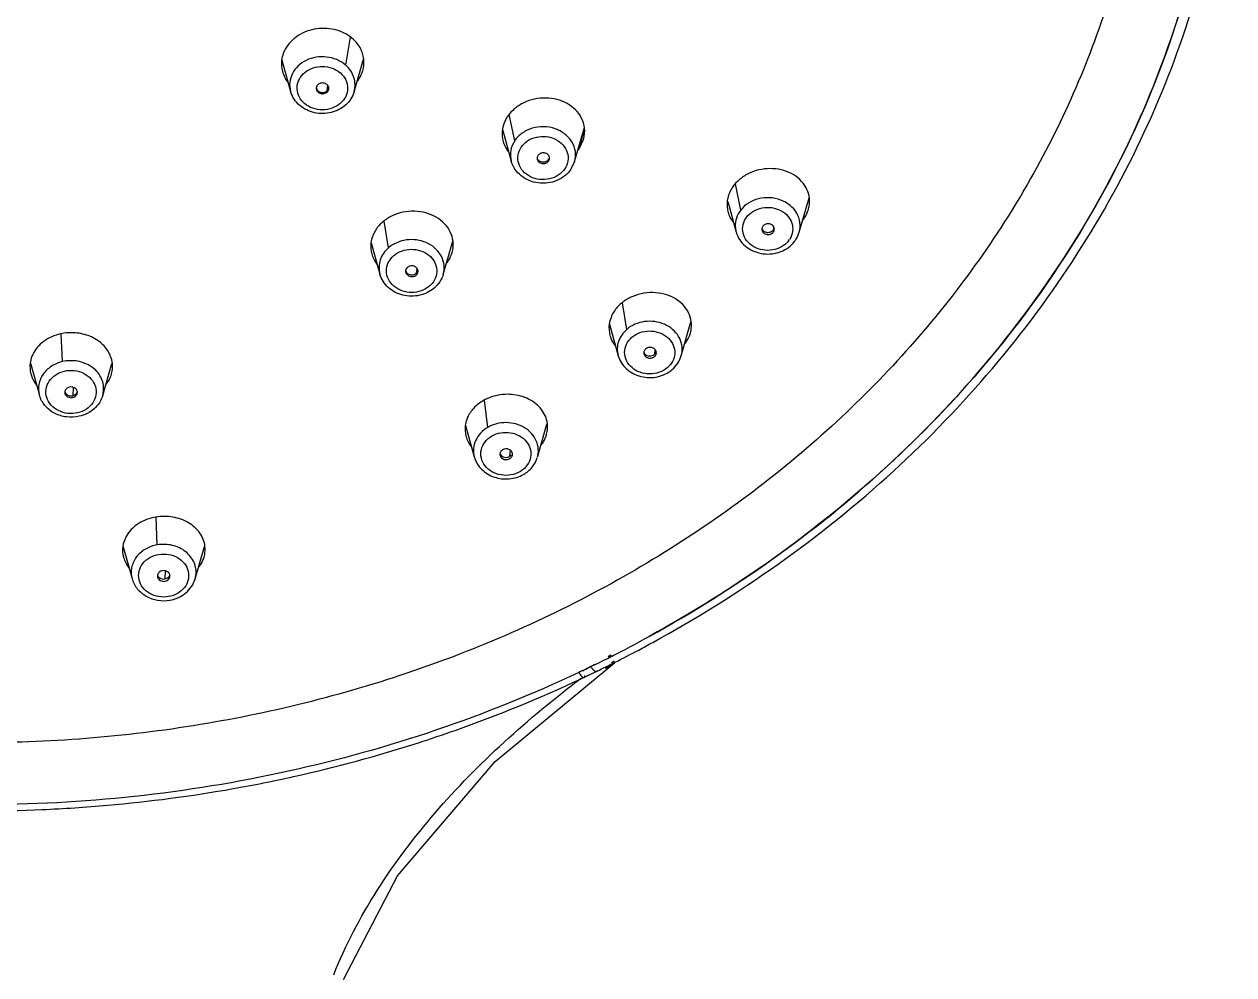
# Model space of a CAD drawing. Extents: x 881 to 2009, y 679 to 1506.
# Drawn here: x 1360.64 to 1409, y 1289.42 to 1327.43 of the extents above; entities that cross this region are included whole.
import ezdxf

# ---------------------------------------------------------------- set-up
doc = ezdxf.new("R2010")
doc.units = 0
doc.header["$LTSCALE"] = 10
doc.header["$MEASUREMENT"] = 0
doc.layers.add('1_1', color=7, linetype='CONTINUOUS')

msp = doc.modelspace()

# ---------------------------------------------------------------- linework, layer by layer
at = {"layer": '1_1', "color": 9, "linetype": 'Continuous'}
for p, q in [((1373.491, 1325.792), (1373.681, 1326.91)), ((1372.767, 1324.986), (1372.743, 1324.762)), ((1380.25, 1322.77), (1380.032, 1323.815)), ((1382.828, 1322.452), (1383.031, 1323.19)), ((1381.621, 1322.12), (1381.609, 1322.032)), ((1389.286, 1319.998), (1389.078, 1321.047)), ((1375.204, 1318.488), (1375.03, 1319.558)), ((1389.097, 1319.145), (1389.103, 1319.12)), ((1390.603, 1319.308), (1390.591, 1319.207)), ((1376.335, 1317.664), (1376.314, 1317.471)), ((1384.729, 1315.226), (1384.556, 1316.293)), ((1362.171, 1313.938), (1362.111, 1315.047)), ((1385.859, 1314.412), (1385.84, 1314.23)), ((1362.594, 1312.91), (1362.578, 1312.572)), ((1363.776, 1312.586), (1363.779, 1312.597)), ((1379.175, 1311.31), (1379.041, 1312.395)), ((1380.069, 1310.398), (1380.048, 1310.147)), ((1365.958, 1306.611), (1365.914, 1307.721)), ((1366.277, 1305.575), (1366.266, 1305.247)), ((1367.472, 1305.248), (1367.476, 1305.261)), ((1383.985, 1302.148), (1384.087, 1302.208)), ((1384.018, 1302.099), (1384.125, 1302.153)), ((1383.297, 1301.742), (1383.432, 1301.822)), ((1383.297, 1301.742), (1383.378, 1301.782)), ((1383.378, 1301.782), (1383.439, 1301.811)), ((1384.211, 1301.886), (1384.239, 1301.896)), ((1384.239, 1301.896), (1384.239, 1301.897))]:
    msp.add_line(p, q, dxfattribs=at)
at = {"layer": '1_1', "color": 7, "linetype": 'Continuous'}
for p, q in [((1370.942, 1325.986), (1371.287, 1324.745)), ((1373.828, 1324.731), (1374.202, 1326.032)), ((1379.774, 1323.177), (1380.113, 1321.952)), ((1382.644, 1321.937), (1383.036, 1323.299)), ((1382.828, 1322.452), (1383.002, 1322.82)), ((1381.142, 1322.072), (1381.142, 1322.071)), ((1382.644, 1321.937), (1382.5, 1321.632)), ((1391.625, 1319.109), (1392.02, 1320.481)), ((1388.765, 1320.339), (1389.103, 1319.12)), ((1390.133, 1319.237), (1390.133, 1319.236)), ((1374.513, 1318.691), (1374.861, 1317.436)), ((1377.392, 1317.427), (1377.773, 1318.751)), ((1375.887, 1317.555), (1375.887, 1317.554)), ((1384.038, 1315.433), (1384.387, 1314.176)), ((1386.907, 1314.168), (1387.298, 1315.527)), ((1385.413, 1314.293), (1385.413, 1314.292)), ((1360.888, 1313.88), (1361.244, 1312.597)), ((1363.776, 1312.586), (1364.142, 1313.857)), ((1378.287, 1311.379), (1378.634, 1310.127)), ((1381.158, 1310.116), (1381.539, 1311.443)), ((1379.659, 1310.236), (1379.659, 1310.235)), ((1364.587, 1306.57), (1364.95, 1305.261)), ((1367.472, 1305.248), (1367.847, 1306.549)), ((1384.094, 1302.201), (1383.991, 1302.142)), ((1384.092, 1302.137), (1384.02, 1302.1)), ((1384.126, 1302.154), (1384.125, 1302.153)), ((1379.47, 1297.955), (1384.239, 1301.897)), ((1382.962, 1301.581), (1382.81, 1301.509)), ((1383.519, 1301.548), (1383.026, 1301.312)), ((1383.297, 1301.742), (1383.225, 1301.707)), ((1383.435, 1301.821), (1383.297, 1301.742)), ((1383.381, 1301.783), (1383.297, 1301.742)), ((1383.441, 1301.812), (1383.381, 1301.783)), ((1383.516, 1301.548), (1383.573, 1301.582)), ((1383.516, 1301.548), (1383.577, 1301.577)), ((1384.124, 1301.912), (1384.226, 1301.973)), ((1384.156, 1301.864), (1384.263, 1301.918)), ((1384.239, 1301.896), (1384.239, 1301.897)), ((1383.026, 1301.313), (1382.903, 1301.266)), ((1383.026, 1301.313), (1382.908, 1301.257))]:
    msp.add_line(p, q, dxfattribs=at)
at = {"layer": '1_1', "color": 6, "linetype": 'Continuous'}
msp.add_line((1383.517, 1301.547), (1383.516, 1301.547), dxfattribs=at)
at = {"layer": '1_1', "color": 7, "linetype": 'Continuous'}
msp.add_lwpolyline([(1373.398, 1289.231), (1375.567, 1293.372), (1379.47, 1297.955)], dxfattribs=at)
for centre, radius, start, end in [((1372.091, 1325.847), 1.17, 173.1429, 195.5072), ((1372.5, 1324.866), 0.184, 170.0243, 180.0053), ((1380.9, 1323.052), 1.152, 173.7433, 195.5125), ((1381.836, 1323.156), 1.213, 343.9512, 344.914), ((1381.658, 1323.242), 1.412, 322.9564, 325.9453), ((1381.323, 1322.071), 0.18, 175.6411, 179.7257), ((1381.33, 1322.07), 0.188, 165.5439, 175.5948), ((1389.995, 1320.19), 1.26, 156.5223, 161.7531), ((1389.882, 1320.219), 1.144, 194.6002, 195.4997), ((1390.825, 1320.362), 1.216, 343.9511, 344.8981), ((1390.13, 1319.406), 1.065, 194.0793, 200.6974), ((1390.316, 1319.236), 0.183, 171.5869, 179.6971), ((1390.324, 1319.235), 0.191, 162.138, 171.5726), ((1390.386, 1319.349), 0.25, 335.4316, 342.4159), ((1375.628, 1318.547), 1.136, 172.6741, 195.5277), ((1376.069, 1317.554), 0.182, 173.282, 179.7124), ((1376.076, 1317.554), 0.189, 164.8165, 173.2663), ((1376.186, 1317.549), 0.201, 18.7975, 33.949), ((1376.194, 1317.552), 0.193, 12.3743, 18.7355), ((1376.202, 1317.554), 0.185, 359.6897, 12.3831), ((1376.089, 1317.561), 0.203, 203.0875, 213.9857), ((1385.138, 1315.282), 1.119, 172.2648, 195.4848), ((1385.597, 1314.292), 0.185, 169.3861, 179.6777), ((1385.599, 1314.292), 0.187, 180.1103, 193.093), ((1385.605, 1314.29), 0.192, 161.2536, 169.3966), ((1385.707, 1314.284), 0.207, 24.529, 37.9216), ((1385.715, 1314.287), 0.199, 18.6493, 24.4806), ((1361.984, 1313.733), 1.117, 172.3556, 194.5986), ((1362.014, 1313.739), 1.147, 194.5262, 195.5), ((1362.971, 1313.766), 1.2, 334.1041, 343.8734), ((1363.015, 1313.751), 1.153, 343.9517, 344.9143), ((1362.445, 1312.711), 0.183, 171.2036, 180.0182), ((1362.454, 1312.71), 0.191, 162.6878, 171.2022), ((1362.749, 1312.882), 1.069, 343.9285, 344.5746), ((1379.498, 1311.202), 1.24, 155.733, 156.268), ((1379.365, 1311.238), 1.1, 172.5657, 194.4848), ((1379.385, 1311.243), 1.121, 194.4588, 195.4993), ((1380.358, 1311.349), 1.209, 334.59, 343.8882), ((1380.397, 1311.337), 1.168, 343.9517, 345.0646), ((1379.844, 1310.235), 0.185, 168.2994, 179.6606), ((1379.852, 1310.233), 0.193, 160.1471, 168.319), ((1379.966, 1310.233), 0.193, 18.0123, 25.7833), ((1379.854, 1310.238), 0.195, 197.4139, 205.8104), ((1379.87, 1310.321), 0.214, 201.8159, 206.4064), ((1365.686, 1306.406), 1.116, 194.5271, 195.4991), ((1366.161, 1305.365), 0.195, 158.425, 166.3021), ((1366.45, 1305.543), 1.064, 343.8955, 344.6851), ((1360.737, 1348.213), 51.657, 296.9219, 298.81), ((1360.815, 1348.321), 51.991, 297.9794, 298.6885), ((1360.577, 1348.526), 52.009, 296.3614, 296.7921), ((1360.7, 1348.537), 52.236, 296.8134, 297.9791), ((1405.42, 1254.821), 51.873, 115.7196, 115.8406), ((1359.998, 1349.69), 53.309, 295.516, 295.8306), ((1360.539, 1348.602), 52.094, 296.0801, 296.3615), ((1360.574, 1348.789), 52.517, 295.977, 296.2561), ((1360.605, 1348.725), 52.446, 296.2561, 296.6834), ((1378.854, 1309.277), 9.122, 305.0995, 305.6017), ((1359.954, 1350.119), 53.984, 289.3828, 295.163), ((1359.474, 1351.403), 55.355, 287.8058, 289.4106), ((1359.26, 1352.084), 56.07, 282.5126, 287.8011), ((1359.001, 1353.176), 57.192, 280.0562, 282.5289), ((1358.912, 1353.685), 57.708, 275.02066, 280.055), ((1358.849, 1354.321), 58.347, 267.49162, 272.45602), ((1358.85, 1354.281), 58.308, 272.45695, 275.02962)]:
    msp.add_arc(centre, radius, start, end, dxfattribs=at)
at = {"layer": '1_1', "color": 9, "linetype": 'Continuous'}
for centre, radius, start, end in [((1372.153, 1326.832), 1.497, 215.672, 216.2215), ((1372.679, 1324.863), 1.234, 48.8804, 49.8119), ((1372.664, 1324.777), 0.935, 48.8914, 49.8201), ((1372.455, 1324.97), 0.937, 225.5661, 229.8159), ((1390.039, 1319.382), 0.971, 182.8542, 194.1051), ((1390.535, 1319.283), 0.838, 322.1388, 327.7308), ((1376.453, 1317.698), 0.978, 344.4362, 349.7226), ((1376.238, 1317.653), 0.921, 310.5795, 314.7401), ((1385.972, 1314.438), 0.974, 344.4404, 349.6082), ((1385.758, 1314.392), 0.917, 310.6641, 314.8721), ((1362.838, 1312.857), 0.976, 344.5506, 356.4942), ((1379.955, 1310.404), 1.001, 299.8436, 302.6229), ((1366.538, 1305.518), 0.972, 344.6734, 352.0619), ((1360.747, 1348.192), 51.634, 296.921, 298.8129), ((1360.598, 1348.482), 51.96, 296.3595, 296.7908), ((1360.563, 1348.552), 52.038, 296.0777, 296.3595)]:
    msp.add_arc(centre, radius, start, end, dxfattribs=at)
for points, knots in [([(1405.607, 1338.909), (1405.608, 1337.592), (1405.46, 1334.953), (1404.787, 1331.036), (1403.669, 1327.195), (1402.118, 1323.469), (1400.15, 1319.893), (1397.783, 1316.502), (1395.041, 1313.328), (1390.893, 1309.401), (1384.896, 1305.196), (1376.771, 1301.488), (1367.967, 1299.209), (1358.818, 1298.443), (1349.668, 1299.218), (1340.859, 1301.505), (1332.727, 1305.22), (1326.722, 1309.43), (1322.566, 1313.361), (1319.817, 1316.538), (1317.443, 1319.931), (1315.467, 1323.508), (1313.908, 1327.236), (1312.782, 1331.077), (1312.1, 1334.994), (1311.946, 1337.635), (1311.945, 1338.951)], [0, 0, 0, 0, 0.02886, 0.057821, 0.086962, 0.116375, 0.146131, 0.176287, 0.206881, 0.237936, 0.30135, 0.366425, 0.432753, 0.499756, 0.566777, 0.633154, 0.698306, 0.761811, 0.792913, 0.823555, 0.853754, 0.883548, 0.912994, 0.942159, 0.971134, 1, 1, 1, 1]), ([(1385.632, 1302.95), (1389.035, 1304.822), (1395.326, 1309.273), (1401.528, 1316.552), (1405.089, 1323.022), (1407.024, 1328.088), (1408.211, 1333.324), (1408.491, 1336.88), (1408.502, 1338.651)], [0, 0, 0, 0, 0.26241, 0.515127, 0.638446, 0.760013, 0.880332, 1, 1, 1, 1]), ([(1373.475, 1325.805), (1373.373, 1325.892), (1373.135, 1326.034), (1372.731, 1326.138), (1372.309, 1326.128), (1371.912, 1326.004), (1371.578, 1325.779), (1371.342, 1325.47), (1371.233, 1325.11), (1371.254, 1324.862), (1371.287, 1324.746)], [0, 0, 0, 0, 0.127359, 0.259167, 0.392383, 0.52346, 0.649598, 0.769786, 0.885434, 1, 1, 1, 1]), ([(1371.799, 1324.3), (1371.716, 1324.381), (1371.582, 1324.573), (1371.523, 1324.916), (1371.62, 1325.252), (1371.855, 1325.527), (1372.186, 1325.703), (1372.568, 1325.762), (1372.948, 1325.697), (1373.172, 1325.571), (1373.267, 1325.491)], [0, 0, 0, 0, 0.120597, 0.236374, 0.352802, 0.4748, 0.603838, 0.737502, 0.871094, 1, 1, 1, 1]), ([(1373.829, 1324.734), (1373.855, 1324.826), (1373.881, 1325.018), (1373.833, 1325.307), (1373.701, 1325.575), (1373.567, 1325.726), (1373.491, 1325.792)], [0, 0, 0, 0, 0.244671, 0.489655, 0.74037, 1, 1, 1, 1]), ([(1373.278, 1325.482), (1373.367, 1325.404), (1373.515, 1325.216), (1373.596, 1324.869), (1373.513, 1324.522), (1373.284, 1324.235), (1372.951, 1324.048), (1372.563, 1323.983), (1372.176, 1324.045), (1371.946, 1324.173), (1371.85, 1324.254)], [0, 0, 0, 0, 0.121499, 0.237618, 0.353735, 0.475167, 0.603793, 0.737352, 0.871023, 1, 1, 1, 1]), ([(1382.645, 1321.942), (1382.682, 1322.07), (1382.703, 1322.346), (1382.56, 1322.741), (1382.267, 1323.063), (1381.868, 1323.275), (1381.411, 1323.354), (1380.951, 1323.294), (1380.541, 1323.1), (1380.329, 1322.889), (1380.25, 1322.77)], [0, 0, 0, 0, 0.11482, 0.231303, 0.353388, 0.481965, 0.614833, 0.747957, 0.877169, 1, 1, 1, 1]), ([(1380.507, 1322.511), (1380.574, 1322.611), (1380.758, 1322.789), (1381.116, 1322.936), (1381.51, 1322.958), (1381.886, 1322.851), (1382.19, 1322.627), (1382.375, 1322.314), (1382.403, 1321.96), (1382.314, 1321.741), (1382.25, 1321.646)], [0, 0, 0, 0, 0.123847, 0.25454, 0.388727, 0.521241, 0.647741, 0.767108, 0.88256, 1, 1, 1, 1]), ([(1380.25, 1322.77), (1380.171, 1322.652), (1380.059, 1322.382), (1380.075, 1322.089), (1380.113, 1321.954)], [0, 0, 0, 0, 0.504457, 1, 1, 1, 1]), ([(1382.25, 1321.646), (1382.183, 1321.546), (1381.998, 1321.369), (1381.642, 1321.223), (1381.248, 1321.201), (1380.873, 1321.308), (1380.569, 1321.531), (1380.384, 1321.844), (1380.355, 1322.197), (1380.443, 1322.416), (1380.507, 1322.511)], [0, 0, 0, 0, 0.123892, 0.254608, 0.3888, 0.521297, 0.647789, 0.76717, 0.882609, 1, 1, 1, 1]), ([(1391.627, 1319.117), (1391.662, 1319.241), (1391.682, 1319.509), (1391.546, 1319.892), (1391.269, 1320.209), (1390.888, 1320.423), (1390.448, 1320.514), (1389.998, 1320.472), (1389.59, 1320.302), (1389.371, 1320.108), (1389.286, 1319.998)], [0, 0, 0, 0, 0.114665, 0.23094, 0.352584, 0.480596, 0.613065, 0.746257, 0.87613, 1, 1, 1, 1]), ([(1389.286, 1319.998), (1389.212, 1319.904), (1389.096, 1319.691), (1389.063, 1319.45), (1389.069, 1319.333)], [0, 0, 0, 0, 0.506817, 1, 1, 1, 1]), ([(1389.532, 1319.724), (1389.604, 1319.817), (1389.793, 1319.978), (1390.145, 1320.106), (1390.526, 1320.115), (1390.886, 1320.004), (1391.176, 1319.784), (1391.353, 1319.482), (1391.384, 1319.141), (1391.303, 1318.929), (1391.244, 1318.835)], [0, 0, 0, 0, 0.124858, 0.256089, 0.390188, 0.522255, 0.64834, 0.767524, 0.882854, 1, 1, 1, 1]), ([(1391.197, 1318.768), (1391.123, 1318.673), (1390.927, 1318.508), (1390.562, 1318.381), (1390.169, 1318.381), (1389.804, 1318.509), (1389.518, 1318.748), (1389.358, 1319.07), (1389.357, 1319.423), (1389.462, 1319.634), (1389.532, 1319.724)], [0, 0, 0, 0, 0.125112, 0.256713, 0.390985, 0.522725, 0.647992, 0.766372, 0.881721, 1, 1, 1, 1]), ([(1375.204, 1318.488), (1375.127, 1318.423), (1374.993, 1318.274), (1374.86, 1318.009), (1374.81, 1317.723), (1374.834, 1317.531), (1374.86, 1317.44)], [0, 0, 0, 0, 0.259549, 0.510263, 0.755287, 1, 1, 1, 1]), ([(1377.415, 1317.524), (1377.436, 1317.639), (1377.435, 1317.881), (1377.302, 1318.222), (1377.054, 1318.509), (1376.719, 1318.715), (1376.329, 1318.822), (1375.92, 1318.821), (1375.53, 1318.714), (1375.302, 1318.573), (1375.204, 1318.488)], [0, 0, 0, 0, 0.114136, 0.230268, 0.351319, 0.478135, 0.609394, 0.742267, 0.873407, 1, 1, 1, 1]), ([(1376.838, 1316.953), (1376.742, 1316.872), (1376.514, 1316.744), (1376.127, 1316.68), (1375.74, 1316.745), (1375.406, 1316.932), (1375.177, 1317.218), (1375.094, 1317.565), (1375.175, 1317.912), (1375.324, 1318.099), (1375.413, 1318.176)], [0, 0, 0, 0, 0.128705, 0.262274, 0.395918, 0.524736, 0.646339, 0.762515, 0.878581, 1, 1, 1, 1]), ([(1375.413, 1318.176), (1375.506, 1318.256), (1375.729, 1318.383), (1376.106, 1318.45), (1376.487, 1318.394), (1376.82, 1318.22), (1377.056, 1317.948), (1377.157, 1317.614), (1377.1, 1317.271), (1376.968, 1317.079), (1376.887, 1316.999)], [0, 0, 0, 0, 0.128552, 0.261985, 0.39574, 0.525065, 0.647383, 0.76396, 0.879636, 1, 1, 1, 1]), ([(1384.729, 1315.226), (1384.653, 1315.16), (1384.519, 1315.013), (1384.386, 1314.748), (1384.336, 1314.463), (1384.36, 1314.272), (1384.385, 1314.18)], [0, 0, 0, 0, 0.259593, 0.51032, 0.755318, 1, 1, 1, 1]), ([(1386.93, 1314.262), (1386.951, 1314.377), (1386.951, 1314.617), (1386.819, 1314.958), (1386.573, 1315.244), (1386.239, 1315.449), (1385.85, 1315.556), (1385.443, 1315.557), (1385.055, 1315.45), (1384.827, 1315.31), (1384.729, 1315.226)], [0, 0, 0, 0, 0.114141, 0.230258, 0.351285, 0.478079, 0.609328, 0.742209, 0.873374, 1, 1, 1, 1]), ([(1384.939, 1314.913), (1385.031, 1314.993), (1385.253, 1315.118), (1385.628, 1315.185), (1386.006, 1315.129), (1386.336, 1314.956), (1386.571, 1314.686), (1386.672, 1314.354), (1386.616, 1314.013), (1386.485, 1313.823), (1386.405, 1313.742)], [0, 0, 0, 0, 0.128579, 0.262019, 0.39577, 0.525092, 0.647414, 0.763999, 0.879668, 1, 1, 1, 1]), ([(1386.355, 1313.697), (1386.261, 1313.615), (1386.033, 1313.488), (1385.648, 1313.424), (1385.262, 1313.488), (1384.93, 1313.675), (1384.702, 1313.96), (1384.619, 1314.305), (1384.701, 1314.651), (1384.85, 1314.836), (1384.939, 1314.913)], [0, 0, 0, 0, 0.128683, 0.262243, 0.395878, 0.524695, 0.646292, 0.762455, 0.878543, 1, 1, 1, 1]), ([(1362.171, 1313.938), (1362.013, 1313.902), (1361.714, 1313.779), (1361.37, 1313.455), (1361.19, 1313.037), (1361.205, 1312.737), (1361.243, 1312.6)], [0, 0, 0, 0, 0.268085, 0.522333, 0.763437, 1, 1, 1, 1]), ([(1363.812, 1312.798), (1363.818, 1312.885), (1363.804, 1313.064), (1363.71, 1313.32), (1363.55, 1313.549), (1363.333, 1313.738), (1363.071, 1313.878), (1362.683, 1313.991), (1362.368, 1313.984), (1362.171, 1313.938)], [0, 0, 0, 0, 0.114668, 0.231063, 0.350915, 0.475099, 0.603507, 0.735106, 1, 1, 1, 1]), ([(1362.77, 1311.89), (1362.643, 1311.861), (1362.378, 1311.846), (1362.003, 1311.954), (1361.7, 1312.177), (1361.515, 1312.49), (1361.486, 1312.844), (1361.621, 1313.176), (1361.889, 1313.433), (1362.123, 1313.531), (1362.247, 1313.559)], [0, 0, 0, 0, 0.134241, 0.266733, 0.393232, 0.512607, 0.628065, 0.745451, 0.869261, 1, 1, 1, 1]), ([(1362.247, 1313.559), (1362.375, 1313.589), (1362.64, 1313.604), (1363.016, 1313.497), (1363.321, 1313.273), (1363.506, 1312.96), (1363.534, 1312.605), (1363.399, 1312.272), (1363.13, 1312.015), (1362.895, 1311.918), (1362.77, 1311.89)], [0, 0, 0, 0, 0.134214, 0.266707, 0.3932, 0.512567, 0.62801, 0.74539, 0.869233, 1, 1, 1, 1]), ([(1379.175, 1311.31), (1379.069, 1311.249), (1378.876, 1311.1), (1378.673, 1310.803), (1378.582, 1310.465), (1378.605, 1310.235), (1378.634, 1310.127)], [0, 0, 0, 0, 0.263391, 0.515126, 0.758406, 1, 1, 1, 1]), ([(1381.158, 1310.116), (1381.188, 1310.223), (1381.213, 1310.45), (1381.128, 1310.785), (1380.932, 1311.082), (1380.646, 1311.313), (1380.295, 1311.461), (1379.911, 1311.514), (1379.525, 1311.468), (1379.285, 1311.373), (1379.175, 1311.31)], [0, 0, 0, 0, 0.114668, 0.230093, 0.349418, 0.474218, 0.604091, 0.736982, 0.869961, 1, 1, 1, 1]), ([(1380.453, 1309.535), (1380.342, 1309.472), (1380.093, 1309.385), (1379.701, 1309.386), (1379.336, 1309.513), (1379.05, 1309.752), (1378.89, 1310.074), (1378.89, 1310.428), (1379.049, 1310.749), (1379.235, 1310.905), (1379.34, 1310.965)], [0, 0, 0, 0, 0.131648, 0.265912, 0.397646, 0.522911, 0.641292, 0.756641, 0.874881, 1, 1, 1, 1]), ([(1379.34, 1310.965), (1379.449, 1311.028), (1379.694, 1311.114), (1380.079, 1311.117), (1380.441, 1310.996), (1380.728, 1310.766), (1380.895, 1310.455), (1380.91, 1310.108), (1380.769, 1309.785), (1380.594, 1309.625), (1380.495, 1309.561)], [0, 0, 0, 0, 0.131655, 0.265969, 0.397948, 0.52368, 0.642526, 0.757949, 0.875667, 1, 1, 1, 1]), ([(1365.958, 1306.611), (1365.791, 1306.583), (1365.473, 1306.471), (1365.156, 1306.198), (1364.995, 1305.926), (1364.925, 1305.708), (1364.907, 1305.482), (1364.93, 1305.333), (1364.95, 1305.261)], [0, 0, 0, 0, 0.267859, 0.521935, 0.644092, 0.763521, 0.881605, 1, 1, 1, 1]), ([(1367.501, 1305.384), (1367.513, 1305.471), (1367.514, 1305.649), (1367.44, 1305.908), (1367.299, 1306.145), (1367.098, 1306.346), (1366.848, 1306.5), (1366.47, 1306.635), (1366.157, 1306.645), (1365.958, 1306.611)], [0, 0, 0, 0, 0.115152, 0.231439, 0.350783, 0.474335, 0.602264, 0.733757, 1, 1, 1, 1]), ([(1366.408, 1304.542), (1366.28, 1304.52), (1366.016, 1304.521), (1365.651, 1304.648), (1365.365, 1304.887), (1365.205, 1305.209), (1365.205, 1305.563), (1365.364, 1305.885), (1365.649, 1306.124), (1365.89, 1306.207), (1366.016, 1306.229)], [0, 0, 0, 0, 0.134313, 0.266037, 0.391297, 0.509677, 0.625026, 0.743266, 0.868345, 1, 1, 1, 1]), ([(1366.016, 1306.229), (1366.144, 1306.251), (1366.408, 1306.251), (1366.773, 1306.123), (1367.059, 1305.884), (1367.218, 1305.562), (1367.219, 1305.208), (1367.06, 1304.887), (1366.774, 1304.647), (1366.534, 1304.564), (1366.408, 1304.542)], [0, 0, 0, 0, 0.134313, 0.266037, 0.391297, 0.509677, 0.625025, 0.743266, 0.868345, 1, 1, 1, 1]), ([(1382.81, 1301.509), (1379.117, 1299.762), (1371.234, 1297.1), (1358.82, 1295.77), (1346.404, 1297.112), (1338.518, 1299.781), (1334.822, 1301.53)], [0, 0, 0, 0, 0.247877, 0.499842, 0.75189, 1, 1, 1, 1]), ([(1373.015, 1289.419), (1373.478, 1290.596), (1374.684, 1292.87), (1377.021, 1295.969), (1379.792, 1298.788), (1381.844, 1300.474), (1382.91, 1301.28)], [0, 0, 0, 0, 0.242785, 0.490711, 0.743294, 1, 1, 1, 1])]:
    msp.add_open_spline(points, degree=3, knots=knots, dxfattribs=at)
at = {"layer": '1_1', "color": 7, "linetype": 'Continuous'}
for points, knots in [([(1408.502, 1338.912), (1408.504, 1337.13), (1408.247, 1333.551), (1407.083, 1328.278), (1405.16, 1323.172), (1401.603, 1316.652), (1395.381, 1309.315), (1389.054, 1304.832), (1385.631, 1302.949)], [0, 0, 0, 0, 0.119681, 0.24001, 0.361557, 0.484859, 0.737563, 1, 1, 1, 1]), ([(1385.773, 1302.712), (1389.225, 1304.602), (1395.612, 1309.101), (1401.909, 1316.472), (1405.529, 1323.031), (1407.498, 1328.171), (1408.706, 1333.486), (1408.991, 1337.096), (1409.003, 1338.894)], [0, 0, 0, 0, 0.262143, 0.514778, 0.638135, 0.75978, 0.880208, 1, 1, 1, 1]), ([(1373.737, 1326.877), (1373.538, 1327.041), (1373.042, 1327.272), (1372.361, 1327.281), (1371.847, 1327.125), (1371.502, 1326.932), (1371.222, 1326.675), (1371.086, 1326.466), (1371.036, 1326.356)], [0, 0, 0, 0, 0.247783, 0.507286, 0.636768, 0.762766, 0.883932, 1, 1, 1, 1]), ([(1374.214, 1326.034), (1374.196, 1326.193), (1374.089, 1326.516), (1373.867, 1326.77), (1373.737, 1326.877)], [0, 0, 0, 0, 0.488283, 1, 1, 1, 1]), ([(1371.036, 1326.356), (1371.022, 1326.327), (1370.972, 1326.209), (1370.941, 1326.082), (1370.93, 1325.987)], [0, 0, 0, 0, 0.253396, 1, 1, 1, 1]), ([(1374.175, 1325.576), (1374.186, 1325.613), (1374.221, 1325.763), (1374.227, 1325.919), (1374.214, 1326.034)], [0, 0, 0, 0, 0.252502, 1, 1, 1, 1]), ([(1370.964, 1325.535), (1370.974, 1325.498), (1371.022, 1325.353), (1371.097, 1325.218), (1371.166, 1325.125)], [0, 0, 0, 0, 0.246831, 1, 1, 1, 1]), ([(1373.967, 1325.16), (1373.991, 1325.192), (1374.078, 1325.32), (1374.143, 1325.465), (1374.175, 1325.576)], [0, 0, 0, 0, 0.255273, 1, 1, 1, 1]), ([(1372.316, 1324.866), (1372.316, 1324.841), (1372.323, 1324.808), (1372.338, 1324.779), (1372.342, 1324.771)], [0, 0, 0, 0, 0.744599, 1, 1, 1, 1]), ([(1372.791, 1324.96), (1372.767, 1325.002), (1372.684, 1325.071), (1372.528, 1325.092), (1372.404, 1325.041), (1372.34, 1324.965), (1372.323, 1324.92), (1372.319, 1324.898)], [0, 0, 0, 0, 0.244797, 0.506881, 0.762467, 0.883555, 1, 1, 1, 1]), ([(1372.319, 1324.869), (1372.325, 1324.842), (1372.345, 1324.801), (1372.384, 1324.756), (1372.424, 1324.732), (1372.468, 1324.715), (1372.516, 1324.701), (1372.567, 1324.695), (1372.601, 1324.7), (1372.617, 1324.703)], [0, 0, 0, 0, 0.225729, 0.349014, 0.469659, 0.595576, 0.729374, 0.864657, 1, 1, 1, 1]), ([(1372.342, 1324.771), (1372.367, 1324.727), (1372.457, 1324.655), (1372.597, 1324.643), (1372.701, 1324.68), (1372.764, 1324.728), (1372.806, 1324.792), (1372.816, 1324.842), (1372.816, 1324.866)], [0, 0, 0, 0, 0.245933, 0.508989, 0.639882, 0.76527, 0.884766, 1, 1, 1, 1]), ([(1372.617, 1324.703), (1372.641, 1324.708), (1372.687, 1324.72), (1372.726, 1324.747), (1372.743, 1324.762)], [0, 0, 0, 0, 0.506295, 1, 1, 1, 1]), ([(1372.743, 1324.762), (1372.76, 1324.777), (1372.786, 1324.81), (1372.804, 1324.848), (1372.81, 1324.867)], [0, 0, 0, 0, 0.524762, 1, 1, 1, 1]), ([(1372.816, 1324.866), (1372.816, 1324.89), (1372.809, 1324.923), (1372.795, 1324.953), (1372.791, 1324.96)], [0, 0, 0, 0, 0.744599, 1, 1, 1, 1]), ([(1371.657, 1324.178), (1371.569, 1324.253), (1371.414, 1324.425), (1371.317, 1324.637), (1371.287, 1324.746)], [0, 0, 0, 0, 0.504979, 1, 1, 1, 1]), ([(1373.828, 1324.731), (1373.799, 1324.631), (1373.709, 1324.436), (1373.499, 1324.191), (1373.228, 1324.005), (1372.811, 1323.849), (1372.24, 1323.84), (1371.824, 1324.037), (1371.657, 1324.178)], [0, 0, 0, 0, 0.119835, 0.241845, 0.366507, 0.493626, 0.749318, 1, 1, 1, 1]), ([(1382.913, 1323.689), (1382.852, 1323.806), (1382.686, 1324.027), (1382.347, 1324.276), (1381.937, 1324.437), (1381.49, 1324.496), (1381.036, 1324.452), (1380.609, 1324.308), (1380.24, 1324.073), (1380.045, 1323.861), (1379.968, 1323.746)], [0, 0, 0, 0, 0.114432, 0.235466, 0.361255, 0.4922, 0.623643, 0.75402, 0.879999, 1, 1, 1, 1]), ([(1379.855, 1323.544), (1379.842, 1323.515), (1379.794, 1323.397), (1379.765, 1323.272), (1379.755, 1323.177)], [0, 0, 0, 0, 0.253779, 1, 1, 1, 1]), ([(1379.968, 1323.746), (1379.957, 1323.73), (1379.915, 1323.665), (1379.879, 1323.597), (1379.855, 1323.544)], [0, 0, 0, 0, 0.252676, 1, 1, 1, 1]), ([(1383.007, 1322.84), (1383.045, 1322.98), (1383.07, 1323.276), (1382.981, 1323.56), (1382.913, 1323.689)], [0, 0, 0, 0, 0.498837, 1, 1, 1, 1]), ([(1379.79, 1322.744), (1379.8, 1322.708), (1379.846, 1322.567), (1379.919, 1322.435), (1379.985, 1322.345)], [0, 0, 0, 0, 0.248431, 1, 1, 1, 1]), ([(1382.5, 1321.632), (1382.433, 1321.532), (1382.263, 1321.351), (1381.94, 1321.162), (1381.572, 1321.065), (1381.19, 1321.065), (1380.822, 1321.163), (1380.498, 1321.352), (1380.247, 1321.62), (1380.144, 1321.84), (1380.113, 1321.954)], [0, 0, 0, 0, 0.12233, 0.247696, 0.375538, 0.504349, 0.632247, 0.757704, 0.880125, 1, 1, 1, 1]), ([(1381.569, 1322.223), (1381.537, 1322.25), (1381.455, 1322.289), (1381.343, 1322.287), (1381.261, 1322.257), (1381.193, 1322.21), (1381.158, 1322.155), (1381.148, 1322.117)], [0, 0, 0, 0, 0.252801, 0.513795, 0.642593, 0.767054, 1, 1, 1, 1]), ([(1381.151, 1322.015), (1381.154, 1322.006), (1381.168, 1321.97), (1381.193, 1321.938), (1381.216, 1321.919)], [0, 0, 0, 0, 0.244694, 1, 1, 1, 1]), ([(1381.167, 1322.032), (1381.17, 1322.027), (1381.184, 1322.006), (1381.202, 1321.989), (1381.216, 1321.977)], [0, 0, 0, 0, 0.239196, 1, 1, 1, 1]), ([(1381.216, 1321.919), (1381.251, 1321.889), (1381.343, 1321.848), (1381.489, 1321.86), (1381.609, 1321.939), (1381.642, 1322.028), (1381.642, 1322.07)], [0, 0, 0, 0, 0.256553, 0.520181, 0.769862, 1, 1, 1, 1]), ([(1381.292, 1321.936), (1381.32, 1321.927), (1381.381, 1321.922), (1381.471, 1321.927), (1381.551, 1321.968), (1381.594, 1322.009), (1381.609, 1322.032)], [0, 0, 0, 0, 0.251263, 0.509242, 0.761964, 1, 1, 1, 1]), ([(1381.629, 1322.14), (1381.626, 1322.148), (1381.611, 1322.179), (1381.589, 1322.206), (1381.569, 1322.223)], [0, 0, 0, 0, 0.245615, 1, 1, 1, 1]), ([(1391.936, 1320.824), (1391.882, 1320.941), (1391.731, 1321.165), (1391.411, 1321.423), (1391.015, 1321.596), (1390.576, 1321.67), (1390.123, 1321.643), (1389.691, 1321.516), (1389.309, 1321.299), (1389.101, 1321.098), (1389.016, 1320.988)], [0, 0, 0, 0, 0.112726, 0.231868, 0.356337, 0.486717, 0.618563, 0.750207, 0.878038, 1, 1, 1, 1]), ([(1389.016, 1320.988), (1388.998, 1320.965), (1388.93, 1320.872), (1388.873, 1320.771), (1388.839, 1320.692)], [0, 0, 0, 0, 0.254386, 1, 1, 1, 1]), ([(1388.798, 1320.585), (1388.792, 1320.565), (1388.768, 1320.485), (1388.752, 1320.402), (1388.745, 1320.34)], [0, 0, 0, 0, 0.252163, 1, 1, 1, 1]), ([(1391.998, 1320.045), (1392.008, 1320.081), (1392.04, 1320.224), (1392.044, 1320.374), (1392.031, 1320.483)], [0, 0, 0, 0, 0.252473, 1, 1, 1, 1]), ([(1377.784, 1318.752), (1377.769, 1318.88), (1377.691, 1319.138), (1377.452, 1319.472), (1377.11, 1319.733), (1376.696, 1319.902), (1376.239, 1319.968), (1375.776, 1319.927), (1375.341, 1319.782), (1375.086, 1319.618), (1374.974, 1319.523)], [0, 0, 0, 0, 0.11095, 0.227112, 0.348323, 0.476747, 0.608502, 0.74206, 0.873506, 1, 1, 1, 1]), ([(1391.762, 1319.578), (1391.788, 1319.613), (1391.886, 1319.75), (1391.958, 1319.906), (1391.993, 1320.026)], [0, 0, 0, 0, 0.256611, 1, 1, 1, 1]), ([(1374.974, 1319.523), (1374.935, 1319.49), (1374.793, 1319.356), (1374.676, 1319.194), (1374.613, 1319.063)], [0, 0, 0, 0, 0.257862, 1, 1, 1, 1]), ([(1388.78, 1319.913), (1388.789, 1319.878), (1388.835, 1319.739), (1388.908, 1319.608), (1388.974, 1319.52)], [0, 0, 0, 0, 0.247986, 1, 1, 1, 1]), ([(1390.56, 1319.388), (1390.528, 1319.415), (1390.449, 1319.453), (1390.339, 1319.453), (1390.259, 1319.425), (1390.19, 1319.382), (1390.154, 1319.33), (1390.142, 1319.293)], [0, 0, 0, 0, 0.252042, 0.512492, 0.641331, 0.766117, 1, 1, 1, 1]), ([(1374.613, 1319.063), (1374.598, 1319.033), (1374.546, 1318.914), (1374.513, 1318.787), (1374.501, 1318.692)], [0, 0, 0, 0, 0.253223, 1, 1, 1, 1]), ([(1389.133, 1319.029), (1389.172, 1318.926), (1389.285, 1318.728), (1389.533, 1318.49), (1389.842, 1318.323), (1390.187, 1318.237), (1390.544, 1318.237), (1390.889, 1318.322), (1391.198, 1318.488), (1391.365, 1318.649), (1391.435, 1318.738)], [0, 0, 0, 0, 0.120122, 0.242796, 0.368289, 0.495957, 0.624427, 0.752026, 0.877445, 1, 1, 1, 1]), ([(1390.142, 1319.18), (1390.144, 1319.171), (1390.159, 1319.135), (1390.184, 1319.103), (1390.206, 1319.084)], [0, 0, 0, 0, 0.244694, 1, 1, 1, 1]), ([(1390.155, 1319.215), (1390.158, 1319.21), (1390.173, 1319.188), (1390.191, 1319.17), (1390.207, 1319.157)], [0, 0, 0, 0, 0.236837, 1, 1, 1, 1]), ([(1390.206, 1319.084), (1390.242, 1319.054), (1390.334, 1319.013), (1390.48, 1319.025), (1390.599, 1319.103), (1390.633, 1319.193), (1390.633, 1319.235)], [0, 0, 0, 0, 0.256544, 0.520161, 0.769826, 1, 1, 1, 1]), ([(1390.207, 1319.157), (1390.213, 1319.152), (1390.242, 1319.131), (1390.275, 1319.119), (1390.301, 1319.113)], [0, 0, 0, 0, 0.24605, 1, 1, 1, 1]), ([(1390.301, 1319.113), (1390.354, 1319.101), (1390.464, 1319.105), (1390.56, 1319.166), (1390.591, 1319.207)], [0, 0, 0, 0, 0.509396, 1, 1, 1, 1]), ([(1390.617, 1319.312), (1390.614, 1319.319), (1390.599, 1319.347), (1390.578, 1319.372), (1390.56, 1319.388)], [0, 0, 0, 0, 0.245917, 1, 1, 1, 1]), ([(1391.435, 1318.738), (1391.457, 1318.766), (1391.539, 1318.883), (1391.599, 1319.015), (1391.627, 1319.117)], [0, 0, 0, 0, 0.252329, 1, 1, 1, 1]), ([(1377.747, 1318.298), (1377.757, 1318.335), (1377.792, 1318.483), (1377.798, 1318.639), (1377.784, 1318.752)], [0, 0, 0, 0, 0.252635, 1, 1, 1, 1]), ([(1374.533, 1318.243), (1374.543, 1318.207), (1374.59, 1318.064), (1374.665, 1317.931), (1374.733, 1317.84)], [0, 0, 0, 0, 0.24503, 1, 1, 1, 1]), ([(1377.54, 1317.885), (1377.563, 1317.917), (1377.65, 1318.044), (1377.715, 1318.187), (1377.747, 1318.298)], [0, 0, 0, 0, 0.255655, 1, 1, 1, 1]), ([(1376.279, 1317.731), (1376.245, 1317.751), (1376.166, 1317.776), (1376.046, 1317.763), (1375.944, 1317.704), (1375.902, 1317.638), (1375.893, 1317.603)], [0, 0, 0, 0, 0.257019, 0.517732, 0.767302, 1, 1, 1, 1]), ([(1375.893, 1317.559), (1375.895, 1317.555), (1375.902, 1317.536), (1375.912, 1317.518), (1375.92, 1317.505)], [0, 0, 0, 0, 0.239714, 1, 1, 1, 1]), ([(1375.92, 1317.447), (1375.948, 1317.405), (1376.039, 1317.34), (1376.176, 1317.333), (1376.276, 1317.371), (1376.337, 1317.419), (1376.377, 1317.481), (1376.386, 1317.529), (1376.387, 1317.553)], [0, 0, 0, 0, 0.247935, 0.510825, 0.641125, 0.76599, 0.88493, 1, 1, 1, 1]), ([(1375.92, 1317.505), (1375.936, 1317.483), (1375.977, 1317.442), (1376.031, 1317.425), (1376.058, 1317.418)], [0, 0, 0, 0, 0.491604, 1, 1, 1, 1]), ([(1376.353, 1317.662), (1376.348, 1317.668), (1376.328, 1317.695), (1376.301, 1317.717), (1376.279, 1317.731)], [0, 0, 0, 0, 0.243405, 1, 1, 1, 1]), ([(1376.36, 1317.529), (1376.357, 1317.524), (1376.344, 1317.503), (1376.328, 1317.483), (1376.314, 1317.471)], [0, 0, 0, 0, 0.242243, 1, 1, 1, 1]), ([(1376.383, 1317.581), (1376.382, 1317.577), (1376.376, 1317.559), (1376.368, 1317.542), (1376.36, 1317.529)], [0, 0, 0, 0, 0.241448, 1, 1, 1, 1]), ([(1377.033, 1316.879), (1376.867, 1316.737), (1376.45, 1316.536), (1375.877, 1316.546), (1375.459, 1316.704), (1375.187, 1316.892), (1374.977, 1317.139), (1374.889, 1317.335), (1374.861, 1317.436)], [0, 0, 0, 0, 0.25043, 0.506127, 0.63332, 0.758056, 0.880122, 1, 1, 1, 1]), ([(1376.058, 1317.418), (1376.08, 1317.413), (1376.126, 1317.404), (1376.195, 1317.41), (1376.259, 1317.433), (1376.297, 1317.457), (1376.314, 1317.471)], [0, 0, 0, 0, 0.253439, 0.507531, 0.758934, 1, 1, 1, 1]), ([(1377.395, 1317.437), (1377.365, 1317.33), (1377.27, 1317.122), (1377.119, 1316.952), (1377.033, 1316.879)], [0, 0, 0, 0, 0.495284, 1, 1, 1, 1]), ([(1387.311, 1315.528), (1387.295, 1315.655), (1387.218, 1315.91), (1386.978, 1316.24), (1386.636, 1316.495), (1386.221, 1316.657), (1385.764, 1316.716), (1385.301, 1316.669), (1384.867, 1316.519), (1384.612, 1316.354), (1384.5, 1316.258)], [0, 0, 0, 0, 0.110194, 0.22553, 0.346163, 0.474399, 0.606392, 0.740527, 0.872745, 1, 1, 1, 1]), ([(1384.5, 1316.258), (1384.462, 1316.225), (1384.319, 1316.091), (1384.203, 1315.928), (1384.139, 1315.797)], [0, 0, 0, 0, 0.258139, 1, 1, 1, 1]), ([(1384.139, 1315.797), (1384.125, 1315.768), (1384.074, 1315.652), (1384.041, 1315.527), (1384.028, 1315.433)], [0, 0, 0, 0, 0.253599, 1, 1, 1, 1]), ([(1364.055, 1314.237), (1363.98, 1314.395), (1363.75, 1314.69), (1363.263, 1314.984), (1362.686, 1315.118), (1362.283, 1315.09), (1362.089, 1315.046)], [0, 0, 0, 0, 0.230973, 0.477412, 0.737361, 1, 1, 1, 1]), ([(1387.273, 1315.078), (1387.284, 1315.115), (1387.319, 1315.262), (1387.324, 1315.416), (1387.311, 1315.528)], [0, 0, 0, 0, 0.253117, 1, 1, 1, 1]), ([(1362.089, 1315.046), (1361.849, 1314.992), (1361.503, 1314.842), (1361.153, 1314.518), (1361.027, 1314.324), (1360.979, 1314.223)], [0, 0, 0, 0, 0.518627, 0.764876, 1, 1, 1, 1]), ([(1384.059, 1314.984), (1384.068, 1314.948), (1384.115, 1314.807), (1384.19, 1314.674), (1384.258, 1314.585)], [0, 0, 0, 0, 0.245107, 1, 1, 1, 1]), ([(1387.067, 1314.666), (1387.09, 1314.697), (1387.177, 1314.825), (1387.242, 1314.968), (1387.273, 1315.078)], [0, 0, 0, 0, 0.256036, 1, 1, 1, 1]), ([(1360.979, 1314.223), (1360.966, 1314.196), (1360.919, 1314.086), (1360.889, 1313.969), (1360.877, 1313.881)], [0, 0, 0, 0, 0.252491, 1, 1, 1, 1]), ([(1364.162, 1313.859), (1364.152, 1313.956), (1364.121, 1314.086), (1364.069, 1314.207), (1364.055, 1314.237)], [0, 0, 0, 0, 0.746858, 1, 1, 1, 1]), ([(1384.387, 1314.175), (1384.415, 1314.075), (1384.503, 1313.88), (1384.712, 1313.634), (1384.983, 1313.447), (1385.4, 1313.29), (1385.971, 1313.281), (1386.386, 1313.481), (1386.552, 1313.623)], [0, 0, 0, 0, 0.119908, 0.241995, 0.366756, 0.493956, 0.749621, 1, 1, 1, 1]), ([(1385.417, 1314.25), (1385.422, 1314.229), (1385.434, 1314.202), (1385.45, 1314.178), (1385.455, 1314.172)], [0, 0, 0, 0, 0.744745, 1, 1, 1, 1]), ([(1385.87, 1314.411), (1385.843, 1314.446), (1385.765, 1314.5), (1385.647, 1314.513), (1385.557, 1314.489), (1385.479, 1314.447), (1385.436, 1314.392), (1385.423, 1314.352)], [0, 0, 0, 0, 0.246886, 0.507458, 0.63785, 0.764425, 1, 1, 1, 1]), ([(1385.423, 1314.3), (1385.425, 1314.295), (1385.433, 1314.276), (1385.445, 1314.258), (1385.455, 1314.245)], [0, 0, 0, 0, 0.238235, 1, 1, 1, 1]), ([(1385.455, 1314.172), (1385.485, 1314.133), (1385.577, 1314.075), (1385.711, 1314.072), (1385.807, 1314.112), (1385.865, 1314.159), (1385.903, 1314.221), (1385.912, 1314.267), (1385.913, 1314.29)], [0, 0, 0, 0, 0.249783, 0.512573, 0.642276, 0.766581, 0.885159, 1, 1, 1, 1]), ([(1385.455, 1314.245), (1385.476, 1314.219), (1385.535, 1314.179), (1385.604, 1314.165), (1385.64, 1314.164)], [0, 0, 0, 0, 0.480341, 1, 1, 1, 1]), ([(1385.64, 1314.164), (1385.676, 1314.162), (1385.749, 1314.171), (1385.813, 1314.207), (1385.84, 1314.23)], [0, 0, 0, 0, 0.508113, 1, 1, 1, 1]), ([(1385.887, 1314.29), (1385.884, 1314.285), (1385.871, 1314.263), (1385.854, 1314.243), (1385.84, 1314.23)], [0, 0, 0, 0, 0.241659, 1, 1, 1, 1]), ([(1385.907, 1314.335), (1385.906, 1314.331), (1385.901, 1314.315), (1385.893, 1314.301), (1385.887, 1314.29)], [0, 0, 0, 0, 0.239823, 1, 1, 1, 1]), ([(1386.552, 1313.623), (1386.637, 1313.696), (1386.787, 1313.865), (1386.881, 1314.071), (1386.91, 1314.177)], [0, 0, 0, 0, 0.504696, 1, 1, 1, 1]), ([(1360.909, 1313.432), (1360.919, 1313.394), (1360.971, 1313.239), (1361.055, 1313.095), (1361.131, 1312.999)], [0, 0, 0, 0, 0.244309, 1, 1, 1, 1]), ([(1363.924, 1313.035), (1363.937, 1313.052), (1363.983, 1313.118), (1364.024, 1313.188), (1364.05, 1313.242)], [0, 0, 0, 0, 0.253824, 1, 1, 1, 1]), ([(1362.262, 1312.711), (1362.262, 1312.683), (1362.276, 1312.625), (1362.333, 1312.553), (1362.416, 1312.507), (1362.513, 1312.491), (1362.609, 1312.507), (1362.692, 1312.553), (1362.749, 1312.624), (1362.762, 1312.683), (1362.762, 1312.711)], [0, 0, 0, 0, 0.116165, 0.237824, 0.366596, 0.500227, 0.63379, 0.7624, 0.883904, 1, 1, 1, 1]), ([(1362.265, 1312.74), (1362.269, 1312.72), (1362.283, 1312.68), (1362.311, 1312.65), (1362.326, 1312.636)], [0, 0, 0, 0, 0.496359, 1, 1, 1, 1]), ([(1362.668, 1312.879), (1362.635, 1312.902), (1362.556, 1312.931), (1362.433, 1312.924), (1362.327, 1312.868), (1362.282, 1312.802), (1362.271, 1312.767)], [0, 0, 0, 0, 0.255144, 0.515834, 0.766464, 1, 1, 1, 1]), ([(1362.758, 1312.733), (1362.751, 1312.705), (1362.726, 1312.65), (1362.676, 1312.617), (1362.65, 1312.603)], [0, 0, 0, 0, 0.49583, 1, 1, 1, 1]), ([(1362.762, 1312.711), (1362.762, 1312.743), (1362.744, 1312.81), (1362.696, 1312.86), (1362.668, 1312.879)], [0, 0, 0, 0, 0.485947, 1, 1, 1, 1]), ([(1362.838, 1311.751), (1362.673, 1311.713), (1362.328, 1311.696), (1361.841, 1311.845), (1361.446, 1312.152), (1361.287, 1312.444), (1361.244, 1312.597)], [0, 0, 0, 0, 0.257261, 0.512167, 0.759839, 1, 1, 1, 1]), ([(1362.326, 1312.636), (1362.342, 1312.622), (1362.377, 1312.594), (1362.441, 1312.57), (1362.509, 1312.563), (1362.555, 1312.567), (1362.578, 1312.572)], [0, 0, 0, 0, 0.241922, 0.491094, 0.745357, 1, 1, 1, 1]), ([(1362.65, 1312.603), (1362.645, 1312.6), (1362.622, 1312.587), (1362.597, 1312.577), (1362.578, 1312.572)], [0, 0, 0, 0, 0.245524, 1, 1, 1, 1]), ([(1363.776, 1312.587), (1363.746, 1312.484), (1363.655, 1312.286), (1363.439, 1312.038), (1363.161, 1311.852), (1362.948, 1311.776), (1362.838, 1311.751)], [0, 0, 0, 0, 0.242642, 0.489721, 0.742454, 1, 1, 1, 1]), ([(1378.996, 1312.377), (1378.858, 1312.298), (1378.609, 1312.107), (1378.43, 1311.848), (1378.368, 1311.711)], [0, 0, 0, 0, 0.515404, 1, 1, 1, 1]), ([(1381.444, 1311.827), (1381.398, 1311.92), (1381.277, 1312.098), (1380.946, 1312.396), (1380.395, 1312.63), (1379.671, 1312.652), (1379.203, 1312.496), (1378.996, 1312.377)], [0, 0, 0, 0, 0.112416, 0.229949, 0.479527, 0.741723, 1, 1, 1, 1]), ([(1378.363, 1311.701), (1378.352, 1311.675), (1378.311, 1311.572), (1378.284, 1311.463), (1378.273, 1311.38)], [0, 0, 0, 0, 0.253713, 1, 1, 1, 1]), ([(1381.558, 1311.444), (1381.555, 1311.477), (1381.534, 1311.609), (1381.49, 1311.737), (1381.444, 1311.827)], [0, 0, 0, 0, 0.246959, 1, 1, 1, 1]), ([(1381.526, 1311.036), (1381.535, 1311.069), (1381.565, 1311.203), (1381.569, 1311.343), (1381.558, 1311.444)], [0, 0, 0, 0, 0.253794, 1, 1, 1, 1]), ([(1378.304, 1310.943), (1378.315, 1310.906), (1378.364, 1310.757), (1378.445, 1310.619), (1378.517, 1310.527)], [0, 0, 0, 0, 0.247336, 1, 1, 1, 1]), ([(1381.318, 1310.61), (1381.331, 1310.628), (1381.38, 1310.698), (1381.423, 1310.773), (1381.451, 1310.83)], [0, 0, 0, 0, 0.253035, 1, 1, 1, 1]), ([(1380.073, 1310.397), (1380.041, 1310.421), (1379.963, 1310.453), (1379.84, 1310.45), (1379.731, 1310.398), (1379.683, 1310.333), (1379.67, 1310.299)], [0, 0, 0, 0, 0.253569, 0.51399, 0.765576, 1, 1, 1, 1]), ([(1380.14, 1310.317), (1380.136, 1310.325), (1380.119, 1310.355), (1380.094, 1310.381), (1380.073, 1310.397)], [0, 0, 0, 0, 0.243323, 1, 1, 1, 1]), ([(1378.638, 1310.113), (1378.665, 1310.022), (1378.743, 1309.846), (1378.924, 1309.619), (1379.158, 1309.437), (1379.521, 1309.268), (1380.033, 1309.208), (1380.43, 1309.33), (1380.603, 1309.429)], [0, 0, 0, 0, 0.119687, 0.241282, 0.365265, 0.491579, 0.746854, 1, 1, 1, 1]), ([(1379.678, 1310.153), (1379.689, 1310.13), (1379.722, 1310.086), (1379.79, 1310.041), (1379.872, 1310.018), (1379.984, 1310.02), (1380.089, 1310.071), (1380.148, 1310.159), (1380.159, 1310.209), (1380.159, 1310.234)], [0, 0, 0, 0, 0.120277, 0.247074, 0.378669, 0.51201, 0.765452, 0.884759, 1, 1, 1, 1]), ([(1379.678, 1310.226), (1379.692, 1310.197), (1379.741, 1310.147), (1379.804, 1310.122), (1379.838, 1310.115)], [0, 0, 0, 0, 0.477601, 1, 1, 1, 1]), ([(1379.946, 1310.111), (1379.955, 1310.113), (1379.991, 1310.12), (1380.025, 1310.133), (1380.048, 1310.147)], [0, 0, 0, 0, 0.254403, 1, 1, 1, 1]), ([(1380.107, 1310.198), (1380.103, 1310.193), (1380.085, 1310.174), (1380.065, 1310.157), (1380.048, 1310.147)], [0, 0, 0, 0, 0.2425, 1, 1, 1, 1]), ([(1380.603, 1309.429), (1380.731, 1309.502), (1380.961, 1309.69), (1381.106, 1309.951), (1381.149, 1310.087)], [0, 0, 0, 0, 0.50699, 1, 1, 1, 1]), ([(1365.898, 1307.721), (1365.649, 1307.678), (1365.288, 1307.544), (1364.91, 1307.235), (1364.769, 1307.045), (1364.715, 1306.945)], [0, 0, 0, 0, 0.519311, 0.76585, 1, 1, 1, 1]), ([(1367.865, 1306.55), (1367.854, 1306.643), (1367.807, 1306.831), (1367.618, 1307.182), (1367.212, 1307.539), (1366.582, 1307.759), (1366.123, 1307.759), (1365.898, 1307.721)], [0, 0, 0, 0, 0.110741, 0.225613, 0.467817, 0.729884, 1, 1, 1, 1]), ([(1364.715, 1306.945), (1364.647, 1306.821), (1364.553, 1306.549), (1364.571, 1306.261), (1364.606, 1306.127)], [0, 0, 0, 0, 0.504502, 1, 1, 1, 1]), ([(1367.828, 1306.124), (1367.838, 1306.158), (1367.871, 1306.298), (1367.877, 1306.444), (1367.865, 1306.55)], [0, 0, 0, 0, 0.25222, 1, 1, 1, 1]), ([(1364.611, 1306.108), (1364.621, 1306.072), (1364.67, 1305.926), (1364.748, 1305.79), (1364.819, 1305.698)], [0, 0, 0, 0, 0.244114, 1, 1, 1, 1]), ([(1367.629, 1305.729), (1367.652, 1305.759), (1367.736, 1305.881), (1367.798, 1306.018), (1367.828, 1306.124)], [0, 0, 0, 0, 0.256458, 1, 1, 1, 1]), ([(1366.371, 1305.535), (1366.34, 1305.557), (1366.264, 1305.586), (1366.145, 1305.581), (1366.04, 1305.531), (1365.993, 1305.47), (1365.98, 1305.437)], [0, 0, 0, 0, 0.254143, 0.514146, 0.765332, 1, 1, 1, 1]), ([(1366.466, 1305.367), (1366.466, 1305.399), (1366.448, 1305.466), (1366.4, 1305.516), (1366.371, 1305.535)], [0, 0, 0, 0, 0.485947, 1, 1, 1, 1]), ([(1364.95, 1305.261), (1364.99, 1305.115), (1365.139, 1304.834), (1365.509, 1304.531), (1365.97, 1304.372), (1366.299, 1304.373), (1366.459, 1304.4)], [0, 0, 0, 0, 0.240311, 0.48778, 0.74239, 1, 1, 1, 1]), ([(1365.966, 1305.367), (1365.966, 1305.339), (1365.98, 1305.281), (1366.037, 1305.21), (1366.12, 1305.163), (1366.216, 1305.147), (1366.313, 1305.163), (1366.396, 1305.209), (1366.452, 1305.281), (1366.466, 1305.339), (1366.466, 1305.367)], [0, 0, 0, 0, 0.116165, 0.237824, 0.366596, 0.500227, 0.63379, 0.7624, 0.883904, 1, 1, 1, 1]), ([(1365.972, 1305.397), (1365.979, 1305.375), (1366.002, 1305.332), (1366.038, 1305.3), (1366.059, 1305.287)], [0, 0, 0, 0, 0.479243, 1, 1, 1, 1]), ([(1366.059, 1305.287), (1366.088, 1305.268), (1366.157, 1305.241), (1366.23, 1305.241), (1366.266, 1305.247)], [0, 0, 0, 0, 0.49054, 1, 1, 1, 1]), ([(1366.341, 1305.275), (1366.335, 1305.272), (1366.311, 1305.26), (1366.286, 1305.251), (1366.266, 1305.247)], [0, 0, 0, 0, 0.24598, 1, 1, 1, 1]), ([(1366.459, 1305.399), (1366.45, 1305.372), (1366.421, 1305.318), (1366.368, 1305.288), (1366.341, 1305.275)], [0, 0, 0, 0, 0.49216, 1, 1, 1, 1]), ([(1366.459, 1304.4), (1366.577, 1304.42), (1366.806, 1304.489), (1367.108, 1304.675), (1367.343, 1304.932), (1367.441, 1305.14), (1367.472, 1305.248)], [0, 0, 0, 0, 0.257813, 0.510746, 0.757765, 1, 1, 1, 1]), ([(1383.379, 1301.632), (1383.372, 1301.64), (1383.343, 1301.675), (1383.316, 1301.713), (1383.297, 1301.742)], [0, 0, 0, 0, 0.228417, 1, 1, 1, 1]), ([(1383.444, 1301.569), (1383.439, 1301.573), (1383.415, 1301.592), (1383.394, 1301.614), (1383.379, 1301.632)], [0, 0, 0, 0, 0.216315, 1, 1, 1, 1]), ([(1383.516, 1301.547), (1383.513, 1301.545), (1383.498, 1301.541), (1383.482, 1301.546), (1383.471, 1301.552)], [0, 0, 0, 0, 0.21406, 1, 1, 1, 1]), ([(1383.897, 1301.679), (1383.896, 1301.681), (1383.891, 1301.691), (1383.883, 1301.698), (1383.876, 1301.704)], [0, 0, 0, 0, 0.207094, 1, 1, 1, 1]), ([(1382.81, 1301.507), (1382.822, 1301.489), (1382.864, 1301.429), (1382.91, 1301.371), (1382.95, 1301.338)], [0, 0, 0, 0, 0.298025, 1, 1, 1, 1]), ([(1382.95, 1301.338), (1382.957, 1301.333), (1382.978, 1301.317), (1383.009, 1301.305), (1383.026, 1301.312)], [0, 0, 0, 0, 0.339909, 1, 1, 1, 1])]:
    msp.add_open_spline(points, degree=3, knots=knots, dxfattribs=at)
for points in [[(1381.142, 1322.071), (1381.142, 1322.052), (1381.145, 1322.033), (1381.151, 1322.015)], [(1381.146, 1322.085), (1381.15, 1322.066), (1381.157, 1322.048), (1381.167, 1322.032)], [(1381.216, 1321.977), (1381.238, 1321.959), (1381.264, 1321.944), (1381.292, 1321.936)], [(1381.631, 1322.076), (1381.625, 1322.06), (1381.618, 1322.045), (1381.609, 1322.032)], [(1381.642, 1322.07), (1381.642, 1322.094), (1381.638, 1322.118), (1381.629, 1322.14)], [(1392.031, 1320.483), (1392.018, 1320.6), (1391.985, 1320.716), (1391.936, 1320.824)], [(1388.745, 1320.34), (1388.73, 1320.204), (1388.741, 1320.063), (1388.775, 1319.93)], [(1390.133, 1319.236), (1390.133, 1319.217), (1390.136, 1319.198), (1390.142, 1319.18)], [(1390.136, 1319.263), (1390.14, 1319.246), (1390.146, 1319.23), (1390.155, 1319.215)], [(1390.614, 1319.245), (1390.608, 1319.232), (1390.6, 1319.219), (1390.591, 1319.207)], [(1390.633, 1319.235), (1390.633, 1319.261), (1390.627, 1319.288), (1390.617, 1319.312)], [(1375.887, 1317.554), (1375.887, 1317.529), (1375.892, 1317.504), (1375.902, 1317.481)], [(1385.913, 1314.29), (1385.913, 1314.311), (1385.909, 1314.331), (1385.903, 1314.351)], [(1364.129, 1313.451), (1364.164, 1313.583), (1364.176, 1313.723), (1364.162, 1313.859)], [(1380.159, 1310.234), (1380.159, 1310.254), (1380.156, 1310.274), (1380.149, 1310.293)], [(1379.659, 1310.235), (1379.659, 1310.216), (1379.662, 1310.197), (1379.667, 1310.179)], [(1379.838, 1310.115), (1379.873, 1310.107), (1379.91, 1310.106), (1379.946, 1310.111)], [(1365.972, 1305.411), (1365.968, 1305.397), (1365.966, 1305.382), (1365.966, 1305.367)], [(1383.297, 1301.742), (1383.185, 1301.687), (1383.073, 1301.634), (1382.961, 1301.58)], [(1383.471, 1301.552), (1383.462, 1301.556), (1383.453, 1301.562), (1383.444, 1301.569)], [(1383.897, 1301.679), (1383.966, 1301.721), (1384.033, 1301.767), (1384.099, 1301.813)]]:
    msp.add_open_spline(points, degree=3, dxfattribs=at)
at = {"layer": '1_1', "color": 6, "linetype": 'Continuous'}
for points, knots in [([(1383.525, 1301.553), (1383.524, 1301.551), (1383.521, 1301.549), (1383.518, 1301.547), (1383.517, 1301.547)], [0, 0, 0, 0, 0.505896, 1, 1, 1, 1]), ([(1383.026, 1301.312), (1383.03, 1301.315), (1383.052, 1301.334), (1383.053, 1301.366), (1383.053, 1301.388)], [0, 0, 0, 0, 0.184224, 1, 1, 1, 1])]:
    msp.add_open_spline(points, degree=3, knots=knots, dxfattribs=at)
at = {"layer": '1_1', "color": 9, "linetype": 'Continuous'}
msp.add_open_spline([(1384.239, 1301.897), (1384.25, 1301.905), (1384.258, 1301.918), (1384.262, 1301.931)], degree=3, dxfattribs=at)

doc.saveas('drawing.dxf')
